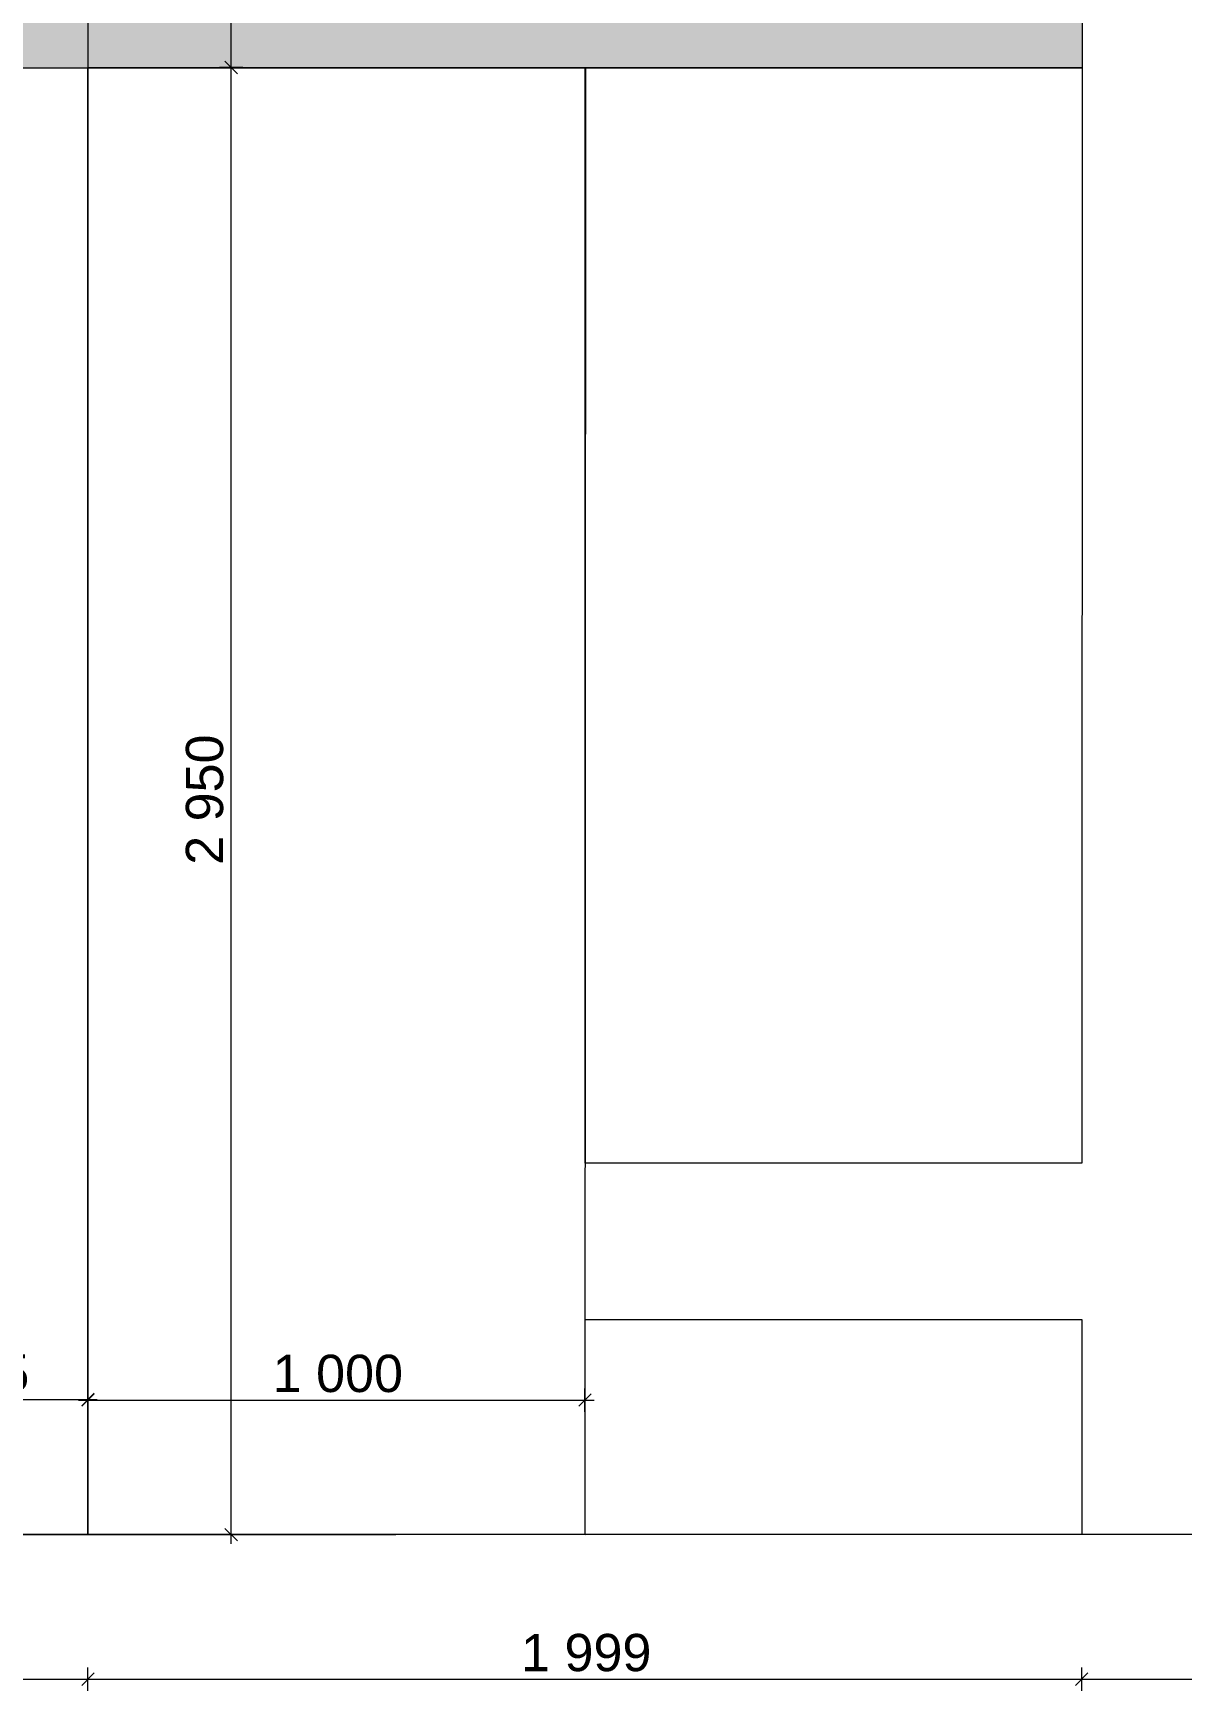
# Model space of a CAD drawing. Header units: millimetres. Extents: x 2336463 to 2579121, y 595385 to 778077.
# Drawn here: x 2499716 to 2502026, y 686819 to 690153 of the extents above; entities that cross this region are included whole.
import ezdxf

# ---------------------------------------------------------------- set-up
doc = ezdxf.new("R2010")
doc.units = ezdxf.units.MM
doc.header["$MEASUREMENT"] = 0
for name, color, linetype, lineweight in [('+возводимые стены_Ном._пера__1', 7, 'Continuous', 13), ('1 Планировка размеры_Ном._пера__19', 255, 'Continuous', 0), ('1 Планировка_Ном._пера__1', 7, 'Continuous', 13)]:
    doc.layers.add(name, color=color, linetype=linetype, lineweight=lineweight)
doc.layers.add('1 Планировка размеры', color=7, linetype='Continuous')
doc.layers.add('1 Планировка размеры_Ном._пера__242', color=7, linetype='Continuous', lineweight=13, true_color=0x1b55b5)
doc.styles.add('СГЕНЕРИР_СТИЛЬ_1', font='arial.ttf')
doc.dimstyles.new('СГЕНЕРИР_СТИЛЬ__1', dxfattribs={"dimtxt": 75, "dimasz": 23.75, "dimexe": 0.18, "dimexo": 300, "dimgap": 0, "dimtad": 1, "dimtih": 1, "dimtoh": 1, "dimdec": 0, "dimzin": 0, "dimdsep": 46, "dimtxsty": 'СГЕНЕРИР_СТИЛЬ_1', "dimblk": 'ARROWHEAD_6', "dimblk1": 'ARROWHEAD_6', "dimblk2": 'ARROWHEAD_6', "dimcen": 0.09, "dimclrd": 256, "dimclre": 256, "dimclrt": 256, "dimazin": 0, "dimtfac": 1, "dimtdec": 4, "dimtmove": 0, "dimatfit": 3, "dimfxl": 0, "dimtolj": 1, "dimtzin": 0, "dimarcsym": 0})
doc.dimstyles.new('СГЕНЕРИР_СТИЛЬ__2', dxfattribs={"dimtxt": 75, "dimasz": 23.75, "dimexe": 0.18, "dimexo": 300, "dimgap": 0, "dimtad": 1, "dimdec": 0, "dimzin": 0, "dimdsep": 46, "dimtxsty": 'СГЕНЕРИР_СТИЛЬ_1', "dimblk": 'ARROWHEAD_6', "dimblk1": 'ARROWHEAD_6', "dimblk2": 'ARROWHEAD_6', "dimcen": 0.09, "dimclrd": 256, "dimclre": 256, "dimclrt": 256, "dimazin": 0, "dimtfac": 1, "dimtdec": 4, "dimtmove": 0, "dimatfit": 3, "dimfxl": 0, "dimtolj": 1, "dimtzin": 0, "dimarcsym": 0})
doc.dimstyles.new('СГЕНЕРИР_СТИЛЬ__5', dxfattribs={"dimtxt": 75, "dimasz": 23.75, "dimexe": 0.18, "dimexo": 300, "dimgap": 0, "dimtad": 1, "dimdec": 0, "dimzin": 0, "dimdsep": 46, "dimtxsty": 'СГЕНЕРИР_СТИЛЬ_1', "dimblk": 'ARROWHEAD_6', "dimblk1": 'ARROWHEAD_6', "dimblk2": 'ARROWHEAD_6', "dimcen": 0.09, "dimclrd": 256, "dimclre": 256, "dimclrt": 255, "dimazin": 0, "dimtfac": 1, "dimtdec": 4, "dimtmove": 0, "dimatfit": 3, "dimfxl": 0, "dimtolj": 1, "dimtzin": 0, "dimarcsym": 0})
doc.dimstyles.new('СГЕНЕРИР_СТИЛЬ__6', dxfattribs={"dimtxt": 75, "dimasz": 23.75, "dimexe": 0.18, "dimexo": 300, "dimgap": 0, "dimtad": 1, "dimtih": 1, "dimtoh": 1, "dimdec": 0, "dimzin": 0, "dimdsep": 46, "dimtxsty": 'СГЕНЕРИР_СТИЛЬ_1', "dimblk": 'ARROWHEAD_6', "dimblk1": 'ARROWHEAD_6', "dimblk2": 'ARROWHEAD_6', "dimcen": 0.09, "dimclrd": 256, "dimclre": 256, "dimclrt": 255, "dimazin": 0, "dimtfac": 1, "dimtdec": 4, "dimtmove": 0, "dimatfit": 3, "dimfxl": 0, "dimtolj": 1, "dimtzin": 0, "dimarcsym": 0})

# ---------------------------------------------------------------- blocks, each defined once
blk = doc.blocks.new('*D2480', base_point=(2086872, 585813.7))
at = {"layer": '1 Планировка размеры_Ном._пера__242', "color": 152, "linetype": 'Continuous', "lineweight": 13, "true_color": 0x1b55b5}
for p, q in [((2499807, 687404.1), (2499825.8, 687404.1)), ((2499838.3, 687416.6), (2499813.3, 687391.6)), ((2499825.8, 687380.7), (2499825.8, 687427.6)), ((2499825.8, 687404.1), (2500825.4, 687404.1)), ((2500812.9, 687391.6), (2500837.9, 687416.6)), ((2500825.4, 687380.7), (2500825.4, 687427.6)), ((2500825.4, 687404.1), (2500844.1, 687404.1))]:
    blk.add_line(p, q, dxfattribs=at)
at = {"layer": '1 Планировка размеры_Ном._пера__19', "color": 255, "lineweight": 0, "insert": (2500197.3, 687419.1), "char_height": 75, "attachment_point": 7, "style": 'СГЕНЕРИР_СТИЛЬ_1'}
blk.add_mtext('\\A1;{\\pql;\\fArial|b0|i0|c204|p38;1\xa0000}', dxfattribs=at)
blk = doc.blocks.new('ARROWHEAD_6')
at = {"color": 0, "linetype": 'Continuous', "lineweight": 0}
for p, q in [((0, 0), (-1, 0)), ((-0.5, -0.5), (0.5, 0.5))]:
    blk.add_line(p, q, dxfattribs=at)
blk = doc.blocks.new('*D2570', base_point=(2086872, 585813.7))
at = {"layer": '1 Планировка размеры_Ном._пера__242', "color": 152, "linetype": 'Continuous', "lineweight": 13, "true_color": 0x1b55b5}
for p, q in [((2500137.2, 690083.6), (2500090.3, 690083.6)), ((2500101.3, 690096.1), (2500126.3, 690071.1)), ((2500113.8, 687133.4), (2500113.8, 690083.6)), ((2500101.3, 687145.9), (2500126.3, 687120.9)), ((2500137.2, 687133.4), (2500090.3, 687133.4)), ((2500113.8, 687114.7), (2500113.8, 687133.4))]:
    blk.add_line(p, q, dxfattribs=at)
at = {"layer": '1 Планировка размеры_Ном._пера__19', "color": 255, "lineweight": 0, "insert": (2500098.8, 688480.3), "char_height": 75, "attachment_point": 7, "rotation": 90, "style": 'СГЕНЕРИР_СТИЛЬ_1'}
blk.add_mtext('\\A1;{\\pql;\\fArial|b0|i0|c204|p38;2\xa0950}', dxfattribs=at)
blk = doc.blocks.new('*D2571', base_point=(2086872, 585813.7))
at = {"layer": '1 Планировка размеры_Ном._пера__242', "color": 152, "linetype": 'Continuous', "lineweight": 13, "true_color": 0x1b55b5}
for p, q in [((2500137.2, 692073.4), (2500090.3, 692073.4)), ((2500126.3, 692060.9), (2500101.3, 692085.9)), ((2500113.8, 692073.4), (2500113.8, 692092.2)), ((2500113.8, 690083.6), (2500113.8, 692073.4)), ((2500137.2, 690083.6), (2500090.3, 690083.6)), ((2500101.3, 690096.1), (2500126.3, 690071.1))]:
    blk.add_line(p, q, dxfattribs=at)
at = {"layer": '1 Планировка размеры_Ном._пера__19', "color": 255, "lineweight": 0, "insert": (2500098.8, 690950.3), "char_height": 75, "attachment_point": 7, "rotation": 90, "style": 'СГЕНЕРИР_СТИЛЬ_1'}
blk.add_mtext('\\A1;{\\pql;\\fArial|b0|i0|c204|p38;1\xa0990}', dxfattribs=at)
blk = doc.blocks.new('*D2579', base_point=(2086872, 585813.7))
at = {"layer": '1 Планировка размеры_Ном._пера__242', "color": 152, "linetype": 'Continuous', "lineweight": 13, "true_color": 0x1b55b5}
for p, q in [((2499423.6, 687417.6), (2499398.6, 687392.6)), ((2499411.1, 687381.7), (2499411.1, 687428.5)), ((2499411.1, 687405.1), (2499825.8, 687405.1)), ((2499813.3, 687392.6), (2499838.3, 687417.6)), ((2499825.8, 687381.7), (2499825.8, 687428.5)), ((2499825.8, 687405.1), (2499844.5, 687405.1))]:
    blk.add_line(p, q, dxfattribs=at)
at = {"layer": '1 Планировка размеры_Ном._пера__19', "color": 255, "lineweight": 0, "insert": (2499533.1, 687420.1), "char_height": 75, "attachment_point": 7, "style": 'СГЕНЕРИР_СТИЛЬ_1'}
blk.add_mtext('\\A1;{\\pql;\\fArial|b0|i0|c204|p38;415}', dxfattribs=at)
blk = doc.blocks.new('*D2758', base_point=(2086872, 585813.7))
at = {"layer": '1 Планировка размеры_Ном._пера__242', "color": 152, "linetype": 'Continuous', "lineweight": 13, "true_color": 0x1b55b5}
for p, q in [((2502484.2, 690773.4), (2502125.2, 690773.4)), ((2502473.2, 690760.9), (2502448.2, 690785.9)), ((2502460.7, 690773.4), (2502460.7, 690792.2)), ((2502460.7, 687133.4), (2502460.7, 690773.4)), ((2502448.2, 687145.9), (2502473.2, 687120.9)), ((2502484.2, 687133.4), (2502124.3, 687133.4)), ((2502460.7, 687114.7), (2502460.7, 687133.4))]:
    blk.add_line(p, q, dxfattribs=at)
at = {"layer": '1 Планировка размеры_Ном._пера__242', "color": 152, "lineweight": 13, "true_color": 0x1b55b5, "insert": (2502445.7, 688825.2), "char_height": 75, "attachment_point": 7, "rotation": 90, "style": 'СГЕНЕРИР_СТИЛЬ_1'}
blk.add_mtext('\\A1;{\\pql;\\fArial|b0|i0|c204|p38;3\xa0640}', dxfattribs=at)
blk = doc.blocks.new('*D2817', base_point=(2086872, 585813.7))
at = {"layer": '1 Планировка размеры_Ном._пера__242', "color": 152, "linetype": 'Continuous', "lineweight": 13, "true_color": 0x1b55b5}
for p, q in [((2498193.3, 686855.3), (2498168.3, 686830.3)), ((2498180.8, 686819.3), (2498180.8, 686866.2)), ((2498180.8, 686842.8), (2499825.8, 686842.8)), ((2499838.3, 686855.3), (2499813.3, 686830.3)), ((2499825.8, 686819.3), (2499825.8, 686866.2))]:
    blk.add_line(p, q, dxfattribs=at)
at = {"layer": '1 Планировка размеры_Ном._пера__242', "color": 152, "lineweight": 13, "true_color": 0x1b55b5, "insert": (2498875, 686857.8), "char_height": 75, "attachment_point": 7, "style": 'СГЕНЕРИР_СТИЛЬ_1'}
blk.add_mtext('\\A1;{\\pql;\\fArial|b0|i0|c204|p38;1\xa0645}', dxfattribs=at)
blk = doc.blocks.new('*D2818', base_point=(2086872, 585813.7))
at = {"layer": '1 Планировка размеры_Ном._пера__242', "color": 152, "linetype": 'Continuous', "lineweight": 13, "true_color": 0x1b55b5}
for p, q in [((2499838.3, 686855.3), (2499813.3, 686830.3)), ((2499825.8, 686819.3), (2499825.8, 686866.2)), ((2499825.8, 686842.8), (2501824.3, 686842.8)), ((2501836.8, 686855.3), (2501811.8, 686830.3)), ((2501824.3, 686819.3), (2501824.3, 686866.2))]:
    blk.add_line(p, q, dxfattribs=at)
at = {"layer": '1 Планировка размеры_Ном._пера__242', "color": 152, "lineweight": 13, "true_color": 0x1b55b5, "insert": (2500696.8, 686857.8), "char_height": 75, "attachment_point": 7, "style": 'СГЕНЕРИР_СТИЛЬ_1'}
blk.add_mtext('\\A1;{\\pql;\\fArial|b0|i0|c204|p38;1\xa0999}', dxfattribs=at)
blk = doc.blocks.new('*D2819', base_point=(2086872, 585813.7))
at = {"layer": '1 Планировка размеры_Ном._пера__242', "color": 152, "linetype": 'Continuous', "lineweight": 13, "true_color": 0x1b55b5}
for p, q in [((2501836.8, 686855.3), (2501811.8, 686830.3)), ((2501824.3, 686819.3), (2501824.3, 686866.2)), ((2501824.3, 686842.8), (2503065.5, 686842.8)), ((2503078, 686855.3), (2503053, 686830.3)), ((2503065.5, 686819.3), (2503065.5, 686866.2))]:
    blk.add_line(p, q, dxfattribs=at)
at = {"layer": '1 Планировка размеры_Ном._пера__242', "color": 152, "lineweight": 13, "true_color": 0x1b55b5, "insert": (2502316.7, 686857.8), "char_height": 75, "attachment_point": 7, "style": 'СГЕНЕРИР_СТИЛЬ_1'}
blk.add_mtext('\\A1;{\\pql;\\fArial|b0|i0|c204|p38;1\xa0241}', dxfattribs=at)

msp = doc.modelspace()

# ---------------------------------------------------------------- hatches: boundary and pattern name
at = {"layer": '+возводимые стены_Ном._пера__1', "linetype": 'Continuous', "lineweight": 0, "true_color": 0x000000}
msp.add_hatch(color=18, dxfattribs=at).paths.add_polyline_path([(2496070.3, 690082.4), (2496070.3, 692073.4), (2500582.2, 692073.4), (2503575.3, 692073.4), (2504665.3, 692073.4), (2504665.3, 687133.4), (2503065.5, 687133.4), (2503065.5, 690773.4), (2501825.2, 690773.4), (2501825.2, 690082.4), (2500582.2, 690082.4)])

# ---------------------------------------------------------------- linework, layer by layer
at = {"layer": '+возводимые стены_Ном._пера__1', "color": 7, "linetype": 'Continuous', "lineweight": 13, "flags": 128}
for points in [[(2496070.3, 690082.4), (2496070.3, 692073.4), (2500582.2, 692073.4), (2503575.3, 692073.4), (2504665.3, 692073.4), (2504665.3, 687133.4), (2503065.5, 687133.4), (2503065.5, 690773.4), (2501825.2, 690773.4), (2501825.2, 690082.4), (2500582.2, 690082.4)], [(2499825.8, 690083.6), (2500826.3, 690083.6), (2500825.4, 687133.4), (2499825.8, 687133.2)], [(2500825.8, 690083.6), (2501825.2, 690083.6), (2501824.6, 687880.1), (2500825.8, 687880.1)], [(2500825.8, 687133.2), (2500825.8, 687566), (2501824.5, 687566), (2501824.3, 687133.4)]]:
    msp.add_lwpolyline(points, close=True, dxfattribs=at)
at = {"layer": '1 Планировка_Ном._пера__1', "color": 7, "linetype": 'Continuous', "lineweight": 13}
for p, q in [((2499825.8, 692073.4), (2499825.8, 687133.4)), ((2499825.8, 687133.4), (2499825.8, 689923.4)), ((2504575.3, 687133.4), (2496070.3, 687133.4)), ((2498180.8, 687133.4), (2499825.8, 687133.4)), ((2499825.8, 687133.4), (2500430.8, 687133.4)), ((2499945.3, 687133.4), (2500445.3, 687133.4))]:
    msp.add_line(p, q, dxfattribs=at)

# ---------------------------------------------------------------- dimensions: what is measured, and where the dimension line sits
at = {"layer": '1 Планировка размеры', "color": 152, "linetype": 'Continuous', "lineweight": 13, "true_color": 0x1b55b5}
for base, p1, p2, dimstyle, picture, middle in [((2500113.8, 692073.4), (2499825.8, 690083.6), (2499825.8, 692073.4), 'СГЕНЕРИР_СТИЛЬ__5', '*D2571', (2500061.3, 691079.1)), ((2502460.7, 690773.4), (2501824.3, 687133.4), (2501825.2, 690773.4), 'СГЕНЕРИР_СТИЛЬ__2', '*D2758', (2502408.2, 688954)), ((2500113.8, 690083.6), (2499825.8, 687133.4), (2499825.8, 690083.6), 'СГЕНЕРИР_СТИЛЬ__5', '*D2570', (2500061.3, 688609.1))]:
    dim = msp.add_linear_dim(base=base, p1=p1, p2=p2, angle=90, dimstyle=dimstyle, dxfattribs=at)
    dim.commit()
    dim.dimension.update_dxf_attribs({"geometry": picture, "text_midpoint": middle, "dimtype": 160, "text_rotation": 90})
for base, p1, p2, dimstyle, picture, middle in [((2500825.4, 687404.1), (2499825.8, 687133.4), (2500825.4, 687133.4), 'СГЕНЕРИР_СТИЛЬ__6', '*D2480', (2500326.2, 687456.6)), ((2499825.8, 687405.1), (2499411.1, 687133.4), (2499825.8, 687133.4), 'СГЕНЕРИР_СТИЛЬ__6', '*D2579', (2499618.8, 687457.6)), ((2499825.8, 686842.8), (2498180.8, 687133.4), (2499825.8, 687133.4), 'СГЕНЕРИР_СТИЛЬ__1', '*D2817', (2499003.9, 686895.3)), ((2501824.3184, 686842.7622), (2499825.764, 687133.4216), (2501824.3184, 687133.4214), 'СГЕНЕРИР_СТИЛЬ__1', '*D2818', (2500825.6364, 686895.2622)), ((2503065.5, 686842.8), (2501824.3, 687133.4), (2503065.5, 687133.4), 'СГЕНЕРИР_СТИЛЬ__1', '*D2819', (2502445.5, 686895.3))]:
    dim = msp.add_linear_dim(base=base, p1=p1, p2=p2, dimstyle=dimstyle, dxfattribs=at)
    dim.commit()
    dim.dimension.update_dxf_attribs({"geometry": picture, "text_midpoint": middle, "dimtype": 160})

doc.saveas('drawing.dxf')
